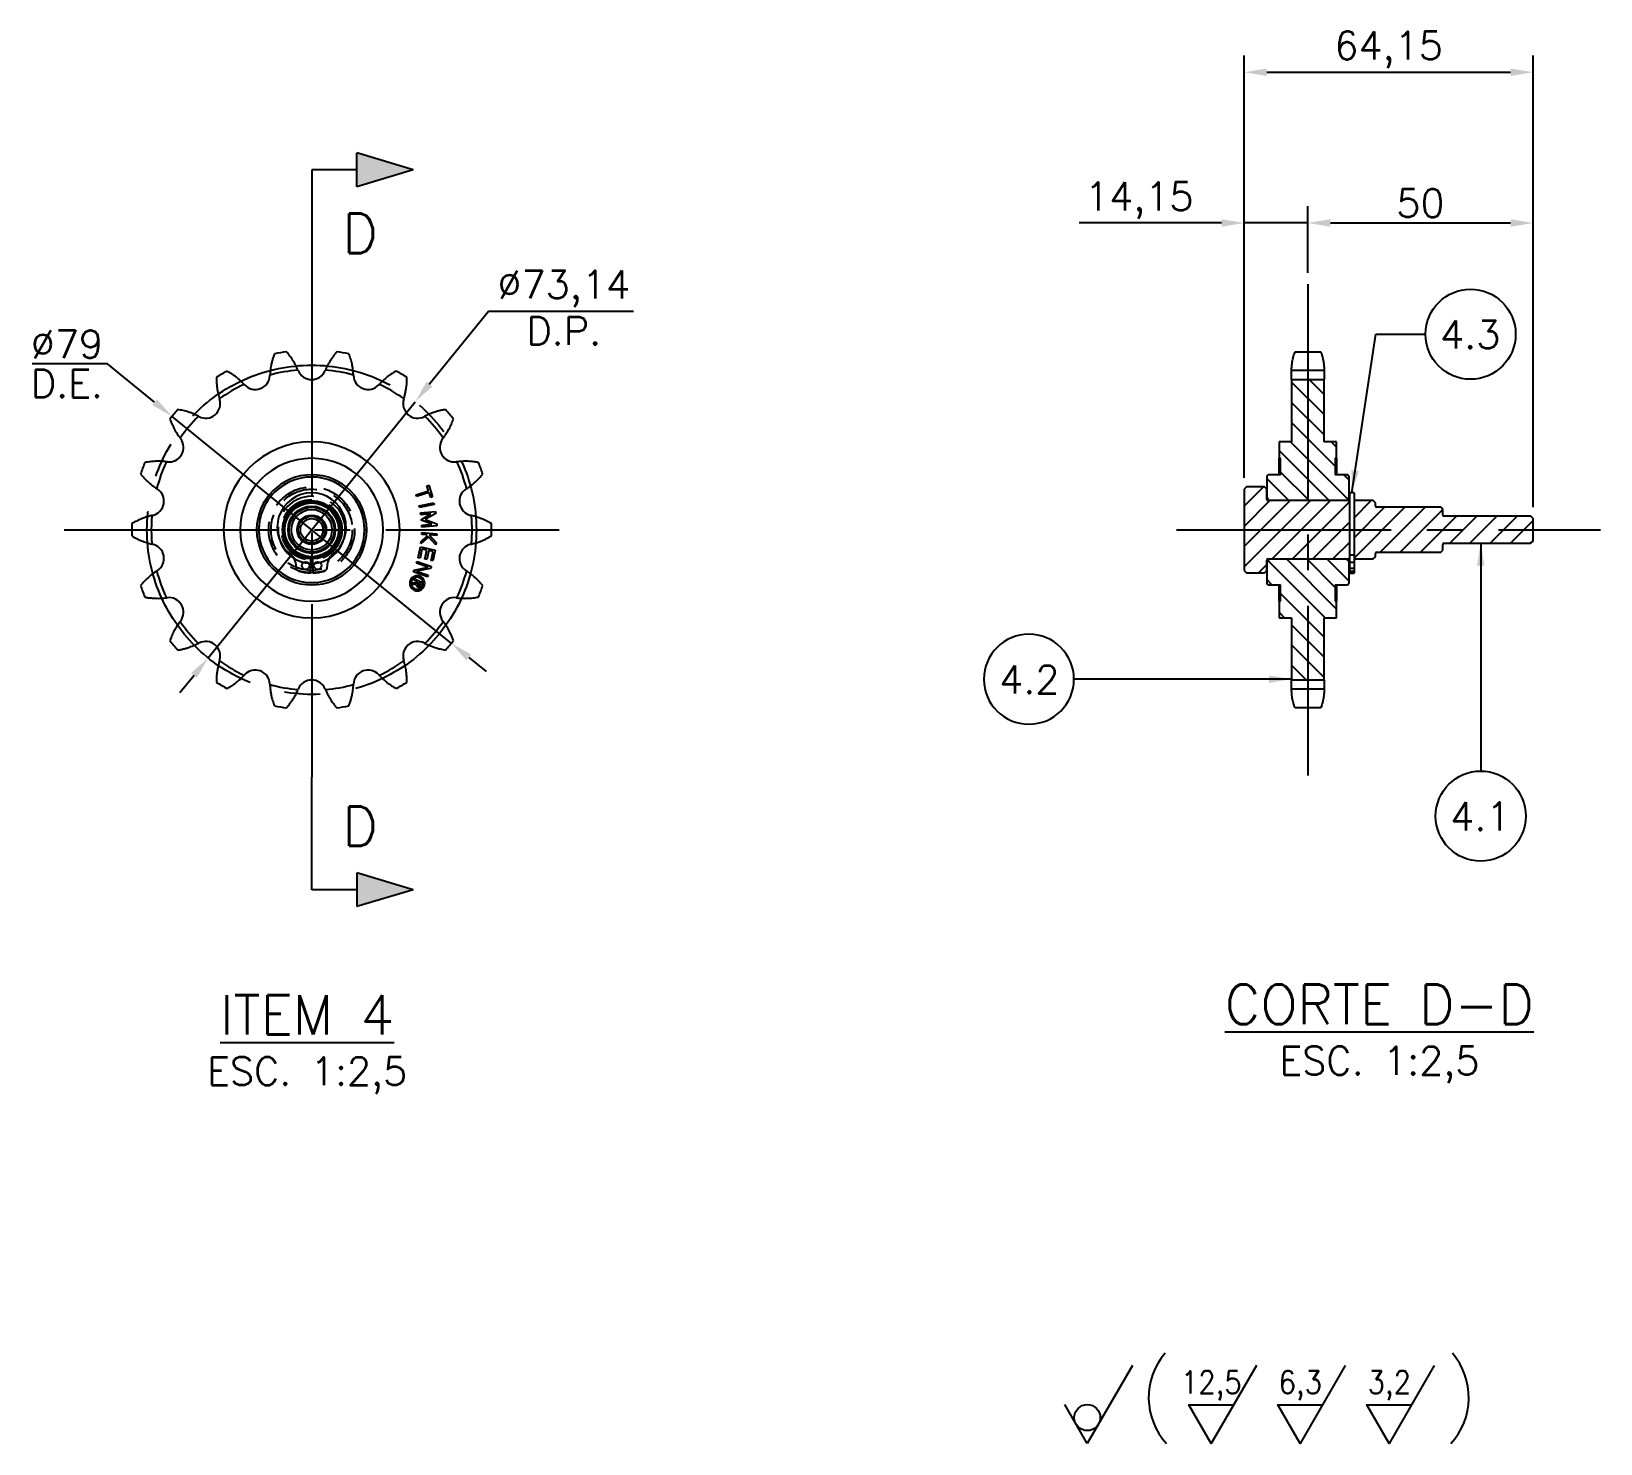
# Model space of a CAD drawing. Header units: metres. Extents: x 0 to 2102, y 0 to 1485.
# Drawn here: x 993.3 to 1341.7, y 503.3 to 817 of the extents above; entities that cross this region are included whole.
import ezdxf
from ezdxf.enums import TextEntityAlignment as Align

# ---------------------------------------------------------------- set-up
doc = ezdxf.new("R2010")
doc.units = ezdxf.units.M
doc.header["$LTSCALE"] = 2.5
doc.linetypes.add('CENTER2', pattern=[28.575, 19.05, -3.175, 3.175, -3.175])
doc.linetypes.add('HIDDEN2', pattern=[4.7625, 3.175, -1.5875])
for name, color, linetype in [('GSB', 7, 'Continuous'), ('MR80', 3, 'Continuous'), ('SC1', 7, 'CENTER2'), ('SDM', 7, 'Continuous'), ('SHA', 7, 'Continuous'), ('SL4', 4, 'Continuous'), ('ST1', 7, 'HIDDEN2')]:
    doc.layers.add(name, color=color, linetype=linetype)
doc.styles.add('R100', font='simplex.shx', dxfattribs={"height": 2.5})
doc.styles.add('R140', font='simplex.shx', dxfattribs={"height": 3.5})
doc.styles.add('R80', font='simplex.shx', dxfattribs={"height": 2})
doc.styles.add('ROMANS', font='ROMANS.SHX')
doc.dimstyles.new('2.5___1-2.5', dxfattribs={"dimscale": 2.5, "dimtxt": 2.5, "dimasz": 2, "dimexe": 1.5, "dimexo": 1, "dimgap": 0.5, "dimtad": 1, "dimzin": 12, "dimtxsty": 'ROMANS', "dimcen": 0, "dimclrd": 256, "dimclre": 256, "dimclrt": 3, "dimazin": 3, "dimtfac": 1, "dimtmove": 0, "dimatfit": 0, "dimfxl": 1, "dimlwd": -1, "dimlwe": -1, "dimarcsym": 0})
doc.dimstyles.new('2.5___1-2.5$3', dxfattribs={"dimscale": 2.5, "dimtxt": 2.5, "dimasz": 2, "dimexe": 1.5, "dimexo": 1, "dimgap": 0.5, "dimtad": 1, "dimtoh": 1, "dimzin": 12, "dimtxsty": 'ROMANS', "dimcen": 0, "dimclrd": 256, "dimclre": 256, "dimclrt": 3, "dimazin": 3, "dimtfac": 1, "dimtmove": 0, "dimatfit": 0, "dimfxl": 1, "dimlwd": -1, "dimlwe": -1, "dimarcsym": 0})
pattern_1 = [(135, (5598.879, -192.1634), (-2.245064, -2.245064), [])]

# ---------------------------------------------------------------- blocks, each defined once
blk = doc.blocks.new('SIMB_CORTE_2')
at = {"layer": 'GSB'}
blk.add_hatch(color=2, dxfattribs=at).paths.add_polyline_path([(1.5, -4), (-1.5, -4), (0, -9)])
at = {"layer": 'GSB', "color": 1}
for p, q in [((0, -4), (0, 0)), ((0, 0), (10, 0)), ((0, -9), (-1.5, -4)), ((1.5, -4), (-1.5, -4)), ((0, -9), (1.5, -4))]:
    blk.add_line(p, q, dxfattribs=at)
at = {"layer": 'GSB', "color": 3, "style": 'R100'}
blk.add_attdef('XXXX', (-0.6, 1.57), '', height=2.5, dxfattribs=at)
at = {"layer": 'GSB', "color": 4, "style": 'R140'}
blk.add_attdef('A', text='', height=3.5, dxfattribs=at).set_placement((5.64, -4.29), align=Align.MIDDLE)
blk = doc.blocks.new('CORTE')
at = {"layer": 'GSB', "color": 4, "style": 'R140'}
blk.add_attdef('%%UCORTE', text='', height=3.5, dxfattribs=at).set_placement((-0.25, 2.38), align=Align.MIDDLE_CENTER)
at = {"layer": 'GSB', "color": 3, "style": 'R100'}
blk.add_attdef('ESC.', text='', height=2.5, dxfattribs=at).set_placement((-0.25, -2.62), align=Align.MIDDLE_CENTER)
blk = doc.blocks.new('*D105')
at = {"layer": 'Defpoints', "color": 0, "transparency": 16777216}
for p in [(1078.52, 734.72), (1032.55, 677.83)]:
    blk.add_point(p, dxfattribs=at)
at = {"layer": 'SDM', "transparency": 16777216}
for p, q in [((1081.66, 738.61), (1094.79, 754.84)), ((1094.79, 754.84), (1126.99, 754.84)), ((1032.55, 677.83), (1078.52, 734.72)), ((1029.41, 673.94), (1026.27, 670.05))]:
    blk.add_line(p, q, dxfattribs=at)
for points in [[(1081.02, 739.13), (1082.31, 738.08), (1078.52, 734.72)], [(1028.76, 674.46), (1030.06, 673.42), (1032.55, 677.83)]]:
    blk.add_solid(points, dxfattribs=at)
at = {"layer": 'SDM', "color": 3, "transparency": 16777216, "char_height": 6.25, "attachment_point": 5, "style": 'ROMANS'}
for s, insert in [('∅73,14', (1111.51, 759.81)), ('D.P.', (1111.51, 750.47))]:
    blk.add_mtext(s, dxfattribs=dict(at, insert=insert))
blk = doc.blocks.new('*D104')
at = {"layer": 'Defpoints', "color": 0, "transparency": 16777216}
for p in [(1024.54, 731.46), (1086.53, 681.08)]:
    blk.add_point(p, dxfattribs=at)
at = {"layer": 'SDM', "transparency": 16777216}
for p, q in [((1010.19, 743.13), (993.46, 743.13)), ((1020.66, 734.62), (1010.19, 743.13)), ((1086.53, 681.08), (1024.54, 731.46)), ((1090.41, 677.93), (1094.29, 674.78))]:
    blk.add_line(p, q, dxfattribs=at)
for points in [[(1021.19, 735.26), (1020.14, 733.97), (1024.54, 731.46)], [(1090.94, 678.58), (1089.89, 677.28), (1086.53, 681.08)]]:
    blk.add_solid(points, dxfattribs=at)
at = {"layer": 'SDM', "color": 3, "transparency": 16777216, "char_height": 6.25, "attachment_point": 5, "style": 'ROMANS'}
for s, insert in [('%%C79', (1001.2, 747.51)), ('D.E.', (1001.2, 738.76))]:
    blk.add_mtext(s, dxfattribs=dict(at, insert=insert))
blk = doc.blocks.new('*D106')
at = {"layer": 'Defpoints', "color": 0, "transparency": 16777216}
for p in [(1326.73, 807.9), (1262.58, 715.3), (1326.73, 708.77)]:
    blk.add_point(p, dxfattribs=at)
at = {"layer": 'SDM', "transparency": 16777216}
for p, q in [((1262.58, 717.8), (1262.58, 811.65)), ((1326.73, 711.27), (1326.73, 811.65)), ((1267.58, 807.9), (1321.73, 807.9))]:
    blk.add_line(p, q, dxfattribs=at)
for points in [[(1267.58, 808.73), (1267.58, 807.07), (1262.58, 807.9)], [(1321.73, 808.73), (1321.73, 807.07), (1326.73, 807.9)]]:
    blk.add_solid(points, dxfattribs=at)
at = {"layer": 'SDM', "color": 3, "transparency": 16777216, "insert": (1294.65, 812.87), "char_height": 6.25, "attachment_point": 5, "style": 'ROMANS'}
blk.add_mtext('64,15', dxfattribs=at)
blk = doc.blocks.new('*D107')
at = {"layer": 'Defpoints', "color": 0, "transparency": 16777216}
for p in [(1276.73, 774.42), (1276.73, 760.82), (1262.58, 715.3)]:
    blk.add_point(p, dxfattribs=at)
at = {"layer": 'SDM', "transparency": 16777216}
for p, q in [((1262.58, 717.8), (1262.58, 778.17)), ((1276.73, 763.32), (1276.73, 778.17)), ((1257.58, 774.42), (1225.97, 774.42)), ((1276.73, 774.42), (1262.58, 774.42)), ((1281.73, 774.42), (1286.73, 774.42))]:
    blk.add_line(p, q, dxfattribs=at)
for points in [[(1257.58, 775.26), (1257.58, 773.59), (1262.58, 774.42)], [(1281.73, 775.26), (1281.73, 773.59), (1276.73, 774.42)]]:
    blk.add_solid(points, dxfattribs=at)
at = {"layer": 'SDM', "color": 3, "transparency": 16777216, "insert": (1239.28, 779.39), "char_height": 6.25, "attachment_point": 5, "style": 'ROMANS'}
blk.add_mtext('14,15', dxfattribs=at)
blk = doc.blocks.new('*D108')
at = {"layer": 'Defpoints', "color": 0, "transparency": 16777216}
for p in [(1326.73, 774.42), (1276.73, 760.82), (1326.73, 708.77)]:
    blk.add_point(p, dxfattribs=at)
at = {"layer": 'SDM', "transparency": 16777216}
for p, q in [((1276.73, 763.32), (1276.73, 778.17)), ((1326.73, 711.27), (1326.73, 778.17)), ((1281.73, 774.42), (1321.73, 774.42))]:
    blk.add_line(p, q, dxfattribs=at)
for points in [[(1281.73, 775.26), (1281.73, 773.59), (1276.73, 774.42)], [(1321.73, 775.26), (1321.73, 773.59), (1326.73, 774.42)]]:
    blk.add_solid(points, dxfattribs=at)
at = {"layer": 'SDM', "color": 3, "transparency": 16777216, "insert": (1301.73, 778.8), "char_height": 6.25, "attachment_point": 5, "style": 'ROMANS'}
blk.add_mtext('50', dxfattribs=at)
blk = doc.blocks.new('ITEM')
at = {"layer": 'GSB'}
blk.add_circle((0, 0), 4, dxfattribs=at)
blk = doc.blocks.new('ROUGHNESS (INDICATION)')
blk.add_lwpolyline([(4, 6.93), (0, 0), (-2, 3.46), (2, 3.46)])
at = {"layer": 'MR80', "style": 'R80', "width": 0.9}
blk.add_attdef('ROUGHNESS', text='', height=2, dxfattribs=at).set_placement((0, 5.46), align=Align.MIDDLE_CENTER)
blk = doc.blocks.new('A$Cb5e2482d')
for p, q in [((15, 17.32), (5, 0)), ((5, 0), (0, 8.66))]:
    blk.add_line(p, q)
at = {"layer": 'SDM'}
blk.add_circle((5, 5.77), 2.89, dxfattribs=at)

msp = doc.modelspace()

# ---------------------------------------------------------------- hatches: boundary and pattern name
at = {"layer": 'SHA'}
h = msp.add_hatch(dxfattribs=at)
h.set_pattern_fill('ANSI31', color=256, angle=90, style=0)
h.set_pattern_definition(pattern_1)
edge = h.paths.add_edge_path(flags=0)
edge.add_line((1282.783, 722.153), (1283.101, 722.153))
edge.add_line((1283.101, 722.153), (1283.101, 725.817))
edge.add_line((1283.101, 725.817), (1280.331, 725.817))
edge.add_line((1280.331, 725.817), (1280.331, 739.632))
edge.add_line((1280.331, 739.632), (1273.121, 739.632))
edge.add_line((1273.121, 739.632), (1273.121, 725.817))
edge.add_line((1273.121, 725.817), (1270.351, 725.817))
edge.add_line((1270.351, 725.817), (1270.351, 722.153))
edge.add_line((1270.351, 722.153), (1270.67, 722.153))
edge.add_line((1270.67, 722.153), (1270.67, 718.488))
edge.add_line((1270.67, 718.488), (1268.07, 718.488))
edge.add_arc((1268.07, 718), 0.489, 90, 180)
edge.add_line((1267.581, 718), (1267.581, 713.725))
edge.add_arc((1268.559, 713.725), 0.977, 180, 270)
edge.add_line((1268.559, 712.748), (1284.894, 712.748))
edge.add_arc((1284.894, 713.725), 0.977, 270, 360)
edge.add_line((1285.871, 713.725), (1285.871, 718))
edge.add_arc((1285.383, 718), 0.489, 0, 90)
edge.add_line((1285.383, 718.488), (1282.783, 718.488))
edge.add_line((1282.783, 718.488), (1282.783, 722.153))
h = msp.add_hatch(dxfattribs=at)
h.set_pattern_fill('ANSI31', color=256, style=0)
h.set_pattern_definition([(45, (5598.879, -192.1634), (-2.245064, 2.245064), [])])
edge = h.paths.add_edge_path()
edge.add_line((1286.971, 712.748), (1286.971, 700.686))
edge.add_line((1286.971, 700.686), (1285.971, 700.686))
edge.add_line((1285.971, 700.686), (1285.971, 712.473))
edge.add_line((1285.971, 712.473), (1285.871, 712.473))
edge.add_line((1285.871, 712.473), (1285.871, 712.748))
edge.add_line((1285.871, 712.748), (1267.831, 712.748))
edge.add_arc((1267.831, 712.998), 0.25, 180, 270, ccw=False)
edge.add_line((1267.581, 712.998), (1267.581, 715.298))
edge.add_line((1267.581, 715.298), (1267.081, 715.798))
edge.add_line((1267.081, 715.798), (1263.081, 715.798))
edge.add_line((1263.081, 715.798), (1262.581, 715.298))
edge.add_line((1262.581, 715.298), (1262.581, 697.248))
edge.add_line((1262.581, 697.248), (1263.081, 696.748))
edge.add_line((1263.081, 696.748), (1267.081, 696.748))
edge.add_line((1267.081, 696.748), (1267.581, 697.248))
edge.add_line((1267.581, 697.248), (1267.581, 699.548))
edge.add_arc((1267.831, 699.548), 0.25, 90, 180, ccw=False)
edge.add_line((1267.831, 699.798), (1285.871, 699.798))
edge.add_line((1285.871, 699.798), (1285.871, 700.073))
edge.add_line((1285.871, 700.073), (1286.971, 700.073))
edge.add_line((1286.971, 700.073), (1286.971, 699.798))
edge.add_line((1286.971, 699.798), (1291.226, 699.798))
edge.add_line((1291.226, 699.798), (1291.726, 700.298))
edge.add_line((1291.726, 700.298), (1291.726, 701.023))
edge.add_arc((1291.976, 701.023), 0.25, 90, 180, ccw=False)
edge.add_line((1291.976, 701.273), (1306.226, 701.273))
edge.add_line((1306.226, 701.273), (1306.726, 701.773))
edge.add_line((1306.726, 701.773), (1306.726, 703.023))
edge.add_arc((1306.976, 703.023), 0.25, 90, 180, ccw=False)
edge.add_line((1306.976, 703.273), (1326.226, 703.273))
edge.add_line((1326.226, 703.273), (1326.726, 703.773))
edge.add_line((1326.726, 703.773), (1326.726, 708.773))
edge.add_line((1326.726, 708.773), (1326.226, 709.273))
edge.add_line((1326.226, 709.273), (1306.976, 709.273))
edge.add_arc((1306.976, 709.523), 0.25, 180, 270, ccw=False)
edge.add_line((1306.726, 709.523), (1306.726, 710.773))
edge.add_line((1306.726, 710.773), (1306.226, 711.273))
edge.add_line((1306.226, 711.273), (1291.976, 711.273))
edge.add_arc((1291.976, 711.523), 0.25, 180, 270, ccw=False)
edge.add_line((1291.726, 711.523), (1291.726, 712.248))
edge.add_line((1291.726, 712.248), (1291.226, 712.748))
edge.add_line((1291.226, 712.748), (1286.971, 712.748))
h = msp.add_hatch(dxfattribs=at)
h.set_pattern_fill('ANSI31', color=256, angle=90, style=0)
h.set_pattern_definition(pattern_1)
edge = h.paths.add_edge_path(flags=0)
edge.add_arc((1268.07, 694.547), 0.489, 180, 270)
edge.add_line((1268.07, 694.058), (1270.67, 694.058))
edge.add_line((1270.67, 694.058), (1270.67, 690.394))
edge.add_line((1270.67, 690.394), (1270.351, 690.394))
edge.add_line((1270.351, 690.394), (1270.351, 686.729))
edge.add_line((1270.351, 686.729), (1273.121, 686.729))
edge.add_line((1273.121, 686.729), (1273.121, 672.915))
edge.add_line((1273.121, 672.915), (1280.331, 672.915))
edge.add_line((1280.331, 672.915), (1280.331, 686.729))
edge.add_line((1280.331, 686.729), (1283.101, 686.729))
edge.add_line((1283.101, 686.729), (1283.101, 690.394))
edge.add_line((1283.101, 690.394), (1282.783, 690.394))
edge.add_line((1282.783, 690.394), (1282.783, 694.058))
edge.add_line((1282.783, 694.058), (1285.383, 694.058))
edge.add_arc((1285.383, 694.547), 0.489, 270, 360)
edge.add_line((1285.871, 694.547), (1285.871, 698.821))
edge.add_arc((1284.894, 698.821), 0.977, 0, 90)
edge.add_line((1284.894, 699.798), (1268.559, 699.798))
edge.add_arc((1268.559, 698.821), 0.977, 90, 180)
edge.add_line((1267.581, 698.821), (1267.581, 694.547))

# ---------------------------------------------------------------- linework, layer by layer
at = {"layer": 'GSB', "color": 7, "ltscale": 0.02}
for centre, start, end in [((1256.495, 513.559), 139.37292, 222.62574), ((1297.329, 513.559), 317.37426, 40.62708)]:
    msp.add_arc(centre, 15.121, start, end, dxfattribs=at)
at = {"layer": 'SC1'}
for p, q in [((1055.537, 761.213), (1055.537, 651.333)), ((1276.726, 760.821), (1276.726, 651.725)), ((1000.597, 706.273), (1110.477, 706.273)), ((1247.581, 706.273), (1341.726, 706.273))]:
    msp.add_line(p, q, dxfattribs=at)
msp.add_circle((1055.537, 706.273), 36.57, dxfattribs=at)
at = {"layer": 'SL4'}
for p, q in [((1273.883, 745.821), (1279.57, 745.821)), ((1273.121, 741.631), (1273.121, 741.751)), ((1280.331, 741.631), (1273.121, 741.631)), ((1273.121, 739.632), (1273.121, 741.631)), ((1273.121, 739.632), (1273.121, 725.817)), ((1273.121, 739.632), (1280.331, 739.632)), ((1280.331, 741.751), (1280.331, 741.631)), ((1280.331, 741.631), (1280.331, 739.632)), ((1280.331, 725.817), (1280.331, 739.632)), ((1270.351, 725.817), (1270.351, 722.153)), ((1273.121, 725.817), (1270.351, 725.817)), ((1283.101, 725.817), (1280.331, 725.817)), ((1283.101, 722.153), (1283.101, 725.817)), ((1270.67, 722.153), (1270.351, 722.153)), ((1270.351, 718.488), (1270.351, 722.153)), ((1270.67, 718.488), (1270.67, 722.153)), ((1282.783, 722.153), (1282.783, 718.488)), ((1283.101, 722.153), (1282.783, 722.153)), ((1283.101, 722.153), (1283.101, 718.488)), ((1267.581, 718), (1267.581, 713.725)), ((1270.67, 718.488), (1268.07, 718.488)), ((1285.383, 718.488), (1282.783, 718.488)), ((1285.871, 713.725), (1285.871, 718)), ((1078.705, 714.027), (1081.496, 714.935)), ((1081.62, 714.553), (1078.829, 713.646)), ((1081.134, 716.046), (1081.524, 716.173)), ((1081.496, 714.935), (1081.134, 716.046)), ((1081.524, 716.173), (1082.372, 713.571)), ((1081.981, 713.444), (1081.62, 714.553)), ((1263.081, 715.798), (1262.581, 715.298)), ((1262.581, 715.298), (1262.581, 697.248)), ((1267.081, 715.798), (1263.081, 715.798)), ((1267.581, 715.298), (1267.081, 715.798)), ((1267.581, 712.998), (1267.581, 715.298)), ((1286.971, 714.473), (1285.971, 714.473)), ((1285.971, 714.473), (1285.971, 700.686)), ((1286.971, 714.473), (1286.971, 700.686)), ((1078.829, 713.646), (1078.705, 714.027)), ((1079.382, 711.59), (1082.654, 712.29)), ((1079.466, 711.197), (1079.382, 711.59)), ((1082.738, 711.897), (1079.466, 711.197)), ((1082.372, 713.571), (1081.981, 713.444)), ((1082.654, 712.29), (1082.738, 711.897)), ((1285.871, 712.748), (1267.831, 712.748)), ((1284.894, 712.748), (1268.559, 712.748)), ((1285.871, 712.748), (1285.871, 713.725)), ((1285.871, 712.473), (1285.871, 712.748)), ((1285.971, 712.473), (1285.871, 712.473)), ((1291.226, 712.748), (1286.971, 712.748)), ((1291.726, 712.248), (1291.226, 712.748)), ((1291.726, 711.523), (1291.726, 712.248)), ((1306.226, 711.273), (1291.976, 711.273)), ((1306.726, 710.773), (1306.226, 711.273)), ((1079.73, 710.008), (1083.063, 710.307)), ((1079.766, 709.609), (1079.73, 710.008)), ((1082.028, 709.81), (1079.766, 709.609)), ((1079.868, 708.47), (1082.028, 709.81)), ((1079.872, 708.427), (1079.868, 708.47)), ((1082.235, 707.492), (1079.872, 708.427)), ((1079.974, 707.288), (1082.235, 707.492)), ((1083.099, 709.905), (1080.754, 708.528)), ((1080.754, 708.528), (1083.306, 707.587)), ((1083.063, 710.307), (1083.099, 709.905)), ((1083.306, 707.587), (1083.341, 707.193)), ((1306.726, 709.523), (1306.726, 710.773)), ((1326.226, 709.273), (1306.976, 709.273)), ((1326.726, 708.773), (1326.226, 709.273)), ((1326.726, 703.773), (1326.726, 708.773)), ((1043.81, 706.273), (1043.322, 706.273)), ((1067.752, 706.273), (1067.263, 706.273)), ((1081.479, 704.724), (1079.805, 703.207)), ((1079.842, 703.704), (1081.244, 704.974)), ((1079.96, 705.258), (1079.99, 705.658)), ((1081.053, 705.176), (1079.96, 705.258)), ((1080.009, 706.893), (1079.974, 707.288)), ((1079.99, 705.658), (1083.326, 705.407)), ((1083.341, 707.193), (1080.009, 706.893)), ((1081.244, 704.974), (1081.053, 705.176)), ((1083.141, 702.956), (1081.479, 704.724)), ((1081.597, 705.135), (1083.179, 703.453)), ((1083.296, 705.007), (1081.597, 705.135)), ((1083.326, 705.407), (1083.296, 705.007)), ((1079.193, 700.051), (1079.698, 702.456)), ((1080.017, 701.978), (1079.595, 699.967)), ((1079.698, 702.456), (1082.972, 701.769)), ((1079.805, 703.207), (1079.842, 703.704)), ((1081.115, 701.748), (1080.017, 701.978)), ((1080.693, 699.736), (1081.115, 701.748)), ((1081.517, 701.664), (1081.095, 699.652)), ((1082.488, 701.46), (1081.517, 701.664)), ((1082.066, 699.448), (1082.488, 701.46)), ((1082.972, 701.769), (1082.467, 699.363)), ((1083.179, 703.453), (1083.141, 702.956)), ((1285.971, 700.686), (1286.971, 700.686)), ((1285.971, 700.686), (1285.971, 699.071)), ((1286.971, 700.686), (1286.971, 699.071)), ((1291.726, 700.298), (1291.726, 701.023)), ((1291.976, 701.273), (1306.226, 701.273)), ((1306.226, 701.273), (1306.726, 701.773)), ((1306.726, 701.773), (1306.726, 703.023)), ((1306.976, 703.273), (1326.226, 703.273)), ((1326.226, 703.273), (1326.726, 703.773)), ((1051.941, 699.071), (1052.116, 697.74)), ((1055.287, 696.677), (1055.368, 699.8)), ((1055.705, 699.8), (1055.787, 696.677)), ((1058.958, 697.74), (1059.133, 699.071)), ((1078.138, 696.917), (1078.29, 697.345)), ((1081.29, 695.795), (1078.138, 696.917)), ((1078.29, 697.345), (1081.37, 697.947)), ((1081.955, 697.663), (1078.815, 697.101)), ((1078.815, 697.101), (1081.424, 696.173)), ((1078.828, 698.854), (1078.962, 699.232)), ((1081.37, 697.947), (1078.828, 698.854)), ((1078.962, 699.232), (1082.114, 698.108)), ((1079.595, 699.967), (1079.193, 700.051)), ((1081.095, 699.652), (1080.693, 699.736)), ((1082.114, 698.108), (1081.955, 697.663)), ((1082.467, 699.363), (1082.066, 699.448)), ((1262.581, 697.248), (1263.081, 696.748)), ((1267.081, 696.748), (1267.581, 697.248)), ((1267.581, 697.248), (1267.581, 699.548)), ((1267.581, 698.821), (1267.581, 694.547)), ((1267.831, 699.798), (1285.871, 699.798)), ((1268.559, 699.798), (1284.894, 699.798)), ((1285.871, 700.073), (1285.971, 700.073)), ((1285.871, 699.798), (1285.871, 700.073)), ((1285.871, 698.821), (1285.871, 699.798)), ((1285.871, 694.547), (1285.871, 698.821)), ((1285.971, 699.071), (1286.971, 699.071)), ((1285.971, 699.071), (1285.971, 697.74)), ((1285.971, 697.74), (1286.971, 697.74)), ((1285.971, 697.74), (1285.971, 697.123)), ((1285.971, 697.123), (1286.971, 697.123)), ((1285.971, 697.123), (1285.971, 696.677)), ((1286.971, 699.798), (1291.226, 699.798)), ((1286.971, 699.071), (1286.971, 697.74)), ((1286.971, 697.74), (1286.971, 697.123)), ((1286.971, 697.123), (1286.971, 696.677)), ((1291.226, 699.798), (1291.726, 700.298)), ((1077.736, 694.1), (1077.906, 694.46)), ((1078.764, 694.124), (1077.736, 694.1)), ((1077.906, 694.46), (1078.886, 694.483)), ((1078.241, 695.087), (1078.382, 695.384)), ((1079.002, 694.727), (1078.241, 695.087)), ((1078.382, 695.384), (1080.15, 694.548)), ((1078.886, 694.483), (1079.002, 694.727)), ((1079.213, 693.878), (1079.079, 693.596)), ((1079.087, 693.592), (1079.221, 693.875)), ((1079.289, 694.604), (1079.1, 694.203)), ((1079.733, 694.394), (1079.289, 694.604)), ((1079.546, 693.999), (1079.733, 694.394)), ((1080.15, 694.548), (1079.839, 693.89)), ((1081.424, 696.173), (1081.29, 695.795)), ((1263.081, 696.748), (1267.081, 696.748)), ((1268.07, 694.058), (1270.67, 694.058)), ((1270.351, 690.394), (1270.351, 694.058)), ((1270.67, 690.394), (1270.67, 694.058)), ((1282.783, 694.058), (1285.383, 694.058)), ((1282.783, 694.058), (1282.783, 690.394)), ((1283.101, 694.058), (1283.101, 690.394)), ((1285.971, 696.677), (1286.971, 696.677)), ((1270.351, 690.394), (1270.351, 686.729)), ((1270.351, 690.394), (1270.67, 690.394)), ((1282.783, 690.394), (1283.101, 690.394)), ((1283.101, 686.729), (1283.101, 690.394)), ((1270.351, 686.729), (1273.121, 686.729)), ((1273.121, 686.729), (1273.121, 672.915)), ((1280.331, 686.729), (1283.101, 686.729)), ((1280.331, 672.915), (1280.331, 686.729)), ((1280.331, 672.915), (1273.121, 672.915)), ((1273.121, 670.915), (1273.121, 672.915)), ((1280.331, 672.915), (1280.331, 670.915)), ((1280.331, 670.915), (1273.121, 670.915)), ((1273.121, 670.796), (1273.121, 670.915)), ((1280.331, 670.915), (1280.331, 670.796)), ((1279.57, 666.725), (1273.883, 666.725))]:
    msp.add_line(p, q, dxfattribs=at)
at = {"layer": 'SL4', "flags": 128}
for points in [[(1053.718, 699.046), (1054.06, 698.969), (1054.864, 698.852)], [(1055.343, 698.824), (1055.723, 698.823), (1055.731, 698.824)], [(1056.21, 698.852), (1056.556, 698.891), (1057.356, 699.046)]]:
    msp.add_lwpolyline(points, dxfattribs=at)
at = {"layer": 'SL4'}
for centre, radius in [((1055.537, 706.273), 6.475), ((1055.537, 706.273), 5.975), ((1055.537, 706.273), 5.25), ((1055.537, 706.273), 5), ((1055.537, 706.273), 4.5), ((1055.537, 706.273), 3.25), ((1055.537, 706.273), 3), ((1055.537, 706.273), 2.5), ((1054.187, 698.337), 0.85), ((1056.887, 698.337), 0.85)]:
    msp.add_circle(centre, radius, dxfattribs=at)
for centre, radius, start, end in [((1055.537, 706.273), 39.94, 98.03204, 101.96796), ((1055.537, 706.273), 39.94, 78.03204, 81.96796), ((1055.537, 706.273), 39.94, 118.03204, 121.96796), ((1043.02, 740.663), 3.238, 222.5, 357.5), ((1061.631, 739.851), 15.39, 177.01769, 177.5), ((1055.537, 706.273), 35.607, 94.90066, 105.09934), ((1038.327, 735.742), 15.39, 22.5, 22.98231), ((1055.537, 742.87), 3.238, 202.5, 337.5), ((1072.747, 735.742), 15.39, 157.01769, 157.5), ((1055.537, 706.273), 35.607, 74.90066, 85.09934), ((1049.443, 739.851), 15.39, 2.5, 2.98231), ((1068.054, 740.663), 3.238, 182.5, 317.5), ((1055.537, 706.273), 39.94, 58.03204, 61.96796), ((1032.013, 734.308), 3.238, 242.5, 17.5), ((1055.537, 706.273), 35.607, 114.90066, 125.09934), ((1049.779, 739.91), 15.39, 197.01769, 197.5), ((1029.286, 728.078), 15.39, 42.5, 42.98231), ((1081.788, 728.078), 15.39, 137.01769, 137.5), ((1055.537, 706.273), 35.607, 54.90066, 65.09934), ((1079.061, 734.308), 3.238, 162.5, 297.5), ((1061.295, 739.91), 15.39, 342.5, 342.98231), ((1055.537, 706.273), 39.94, 138.03204, 141.96796), ((1055.537, 706.273), 39.94, 38.03204, 41.96796), ((1055.537, 706.273), 35.607, 134.90066, 145.09934), ((1023.411, 717.785), 15.39, 62.5, 62.98231), ((1087.663, 717.785), 15.39, 117.01769, 117.5), ((1055.537, 706.273), 35.607, 34.90066, 45.09934), ((1023.843, 724.572), 3.238, 262.5, 37.5), ((1038.622, 735.912), 15.39, 217.01769, 217.5), ((1055.537, 706.273), 19.544, 0, 180), ((1087.231, 724.572), 3.238, 142.5, 277.5), ((1072.452, 735.912), 15.39, 322.5, 322.98231), ((1055.537, 706.273), 35.607, 154.90066, 165.09934), ((1021.411, 706.103), 15.39, 82.5, 82.98231), ((1055.537, 706.273), 15.88, 0, 180), ((1089.662, 706.103), 15.39, 97.01769, 97.5), ((1055.537, 706.273), 35.607, 14.90066, 25.09934), ((1055.537, 706.273), 39.94, 158.03204, 161.96796), ((1055.537, 706.273), 12.215, 0, 180), ((1055.537, 706.273), 11.726, 0, 180), ((1055.537, 706.273), 39.94, 18.03204, 21.96796), ((1268.07, 718), 0.489, 90, 180), ((1285.383, 718), 0.489, 0, 90), ((1019.496, 712.628), 3.238, 282.5, 57.5), ((1029.505, 728.339), 15.39, 237.01769, 237.5), ((1055.537, 706.83), 7.643, 306.50645, 233.49355), ((1091.578, 712.628), 3.238, 122.5, 257.5), ((1081.569, 728.339), 15.39, 302.5, 302.98231), ((1268.559, 713.725), 0.977, 180, 270), ((1267.831, 712.998), 0.25, 180, 270), ((1284.894, 713.725), 0.977, 270, 0), ((1291.976, 711.523), 0.25, 180, 270), ((1055.537, 706.273), 39.94, 178.03204, 180), ((1055.537, 706.273), 35.607, 174.90066, 180), ((1023.528, 694.442), 15.39, 102.5, 102.98231), ((1087.546, 694.442), 15.39, 77.01769, 77.5), ((1055.537, 706.273), 35.607, 0, 5.09934), ((1055.537, 706.273), 39.94, 0, 1.96796), ((1306.976, 709.523), 0.25, 180, 270), ((1055.537, 706.273), 39.94, 180, 181.96796), ((1055.537, 706.273), 35.607, 180, 185.09934), ((1055.537, 706.273), 19.544, 180, 0), ((1055.537, 706.273), 15.88, 180, 0), ((1055.537, 706.273), 12.215, 180, 0), ((1055.537, 706.273), 11.726, 180, 0), ((1055.537, 706.273), 7.452, 198.10706, 238.74813), ((1055.537, 706.273), 7.452, 301.25187, 341.89294), ((1055.537, 706.273), 35.607, 354.90066, 0), ((1055.537, 706.273), 39.94, 358.03204, 0), ((1023.528, 718.105), 15.39, 257.01769, 257.5), ((1019.496, 699.918), 3.238, 302.5, 77.5), ((1049.563, 698.758), 2.398, 7.5, 53.49355), ((1061.511, 698.758), 2.398, 126.50645, 172.5), ((1091.578, 699.918), 3.238, 102.5, 237.5), ((1087.546, 718.105), 15.39, 282.5, 282.98231), ((1291.976, 701.023), 0.25, 90, 180), ((1306.976, 703.023), 0.25, 90, 180), ((1029.505, 684.207), 15.39, 122.5, 122.98231), ((1055.537, 706.273), 35.607, 194.90066, 205.09934), ((1052.859, 697.838), 0.75, 187.5, 252.39018), ((1055.537, 706.273), 9.6, 252.39018, 268.50775), ((1055.537, 706.273), 9.6, 271.49225, 287.60982), ((1058.214, 697.838), 0.75, 287.60982, 352.5), ((1055.537, 706.273), 35.607, 334.90066, 345.09934), ((1081.569, 684.207), 15.39, 57.01769, 57.5), ((1268.559, 698.821), 0.977, 90, 180), ((1267.831, 699.548), 0.25, 90, 180), ((1284.894, 698.821), 0.977, 0, 90), ((1055.537, 706.273), 39.94, 198.03204, 201.96796), ((1078.971, 694.393), 1.673, 90, 270), ((1078.971, 694.393), 1.339, 90, 270), ((1079.322, 694.098), 0.558, 177.38053, 244.22985), ((1078.971, 694.393), 1.673, 270, 90), ((1078.971, 694.393), 1.339, 270, 90), ((1079.322, 694.098), 0.245, 154.69547, 243.64226), ((1079.322, 694.098), 0.558, 245.12571, 338.07454), ((1079.322, 694.098), 0.245, 245.69677, 336.02659), ((1055.537, 706.273), 39.94, 338.03204, 341.96796), ((1268.07, 694.547), 0.489, 180, 270), ((1285.383, 694.547), 0.489, 270, 0), ((1021.411, 706.444), 15.39, 277.01769, 277.5), ((1023.843, 687.975), 3.238, 322.5, 97.5), ((1087.231, 687.975), 3.238, 82.5, 217.5), ((1089.662, 706.444), 15.39, 262.5, 262.98231), ((1038.622, 676.635), 15.39, 142.5, 142.98231), ((1055.537, 706.273), 35.607, 214.90066, 225.09934), ((1055.537, 706.273), 35.607, 314.90066, 325.09934), ((1072.452, 676.635), 15.39, 37.01769, 37.5), ((1055.537, 706.273), 39.94, 218.03204, 221.96796), ((1023.411, 694.762), 15.39, 297.01769, 297.5), ((1032.013, 678.238), 3.238, 342.5, 117.5), ((1079.061, 678.238), 3.238, 62.5, 197.5), ((1087.663, 694.762), 15.39, 242.5, 242.98231), ((1055.537, 706.273), 39.94, 318.03204, 321.96796), ((1049.779, 672.637), 15.39, 162.5, 162.98231), ((1055.537, 706.273), 35.607, 234.90066, 245.09934), ((1055.537, 706.273), 35.607, 294.90066, 305.09934), ((1061.295, 672.637), 15.39, 17.01769, 17.5), ((1029.286, 684.468), 15.39, 317.01769, 317.5), ((1043.02, 671.883), 3.238, 2.5, 137.5), ((1055.537, 669.676), 3.238, 22.5, 157.5), ((1068.054, 671.883), 3.238, 42.5, 177.5), ((1081.788, 684.468), 15.39, 222.5, 222.98231), ((1055.537, 706.273), 39.94, 238.03204, 241.96796), ((1061.631, 672.696), 15.39, 182.5, 182.98231), ((1055.537, 706.273), 35.607, 254.90066, 265.09934), ((1038.327, 676.805), 15.39, 337.01769, 337.5), ((1072.747, 676.805), 15.39, 202.5, 202.98231), ((1055.537, 706.273), 35.607, 274.90066, 285.09934), ((1049.443, 672.696), 15.39, 357.01769, 357.5), ((1055.537, 706.273), 39.94, 298.03204, 301.96796), ((1055.537, 706.273), 39.94, 258.03204, 261.96796), ((1055.537, 706.273), 39.94, 278.03204, 281.96796)]:
    msp.add_arc(centre, radius, start, end, dxfattribs=at)
for points, knots in [([(1052.495, 741.751), (1052.389, 741.991), (1052.173, 742.48), (1051.796, 743.2), (1051.319, 744.01), (1050.715, 744.905), (1050.214, 745.51), (1049.956, 745.821)], [0, 0, 0, 0, 0.1611028, 0.3274875, 0.4995704, 0.7422333, 1, 1, 1, 1]), ([(1061.118, 745.821), (1060.943, 745.613), (1060.6, 745.206), (1060.129, 744.564), (1059.614, 743.785), (1059.078, 742.857), (1058.742, 742.113), (1058.579, 741.751)], [0, 0, 0, 0, 0.1734169, 0.3400585, 0.5002403, 0.7562441, 1, 1, 1, 1]), ([(1273.121, 741.751), (1273.126, 741.991), (1273.134, 742.48), (1273.204, 743.2), (1273.332, 744.01), (1273.544, 744.905), (1273.768, 745.51), (1273.883, 745.821)], [0, 0, 0, 0, 0.1611028, 0.3274876, 0.4995704, 0.7422334, 1, 1, 1, 1]), ([(1279.57, 745.821), (1279.649, 745.613), (1279.804, 745.206), (1279.989, 744.564), (1280.163, 743.785), (1280.302, 742.857), (1280.322, 742.113), (1280.331, 741.751)], [0, 0, 0, 0, 0.1734169, 0.3400585, 0.5002403, 0.7562441, 1, 1, 1, 1]), ([(1047.255, 745.345), (1047.162, 745.09), (1046.979, 744.59), (1046.756, 743.826), (1046.538, 742.917), (1046.352, 741.862), (1046.291, 741.048), (1046.261, 740.651)], [0, 0, 0, 0, 0.1733239, 0.339923, 0.5001122, 0.7561741, 1, 1, 1, 1]), ([(1064.812, 740.651), (1064.795, 740.913), (1064.759, 741.446), (1064.652, 742.252), (1064.481, 743.175), (1064.219, 744.223), (1063.955, 744.964), (1063.819, 745.345)], [0, 0, 0, 0, 0.16091089, 0.32718838, 0.49924815, 0.74199586, 1, 1, 1, 1]), ([(1034.391, 740.156), (1034.391, 739.884), (1034.39, 739.352), (1034.442, 738.557), (1034.548, 737.629), (1034.734, 736.574), (1034.955, 735.789), (1035.063, 735.406)], [0, 0, 0, 0, 0.1734878, 0.3401662, 0.5003516, 0.7563108, 1, 1, 1, 1]), ([(1040.544, 738.571), (1040.362, 738.76), (1039.992, 739.146), (1039.392, 739.694), (1038.667, 740.292), (1037.793, 740.926), (1037.116, 741.323), (1036.766, 741.528)], [0, 0, 0, 0, 0.1611359, 0.3275408, 0.4996307, 0.7422855, 1, 1, 1, 1]), ([(1074.307, 741.528), (1074.072, 741.392), (1073.61, 741.126), (1072.948, 740.684), (1072.197, 740.127), (1071.376, 739.439), (1070.807, 738.855), (1070.529, 738.571)], [0, 0, 0, 0, 0.1735719, 0.3402976, 0.5004944, 0.7564008, 1, 1, 1, 1]), ([(1076.011, 735.406), (1076.084, 735.658), (1076.233, 736.171), (1076.408, 736.966), (1076.563, 737.892), (1076.675, 738.966), (1076.68, 739.751), (1076.683, 740.156)], [0, 0, 0, 0, 0.16110757, 0.32749519, 0.49957901, 0.74224074, 1, 1, 1, 1]), ([(1030.402, 731.495), (1030.166, 731.611), (1029.687, 731.847), (1028.935, 732.157), (1028.049, 732.47), (1027.011, 732.767), (1026.239, 732.909), (1025.841, 732.982)], [0, 0, 0, 0, 0.16112794, 0.3275279, 0.49961608, 0.74227268, 1, 1, 1, 1]), ([(1085.233, 732.982), (1084.965, 732.935), (1084.44, 732.843), (1083.667, 732.653), (1082.771, 732.388), (1081.764, 732.022), (1081.03, 731.668), (1080.671, 731.495)], [0, 0, 0, 0, 0.1735816, 0.3403123, 0.5005092, 0.7564115, 1, 1, 1, 1]), ([(1024.077, 730.88), (1024.17, 730.625), (1024.352, 730.124), (1024.673, 729.395), (1025.09, 728.559), (1025.625, 727.631), (1026.101, 726.969), (1026.334, 726.646)], [0, 0, 0, 0, 0.1735711, 0.3402963, 0.5004929, 0.7563998, 1, 1, 1, 1]), ([(1084.74, 726.646), (1084.895, 726.859), (1085.211, 727.29), (1085.647, 727.977), (1086.109, 728.794), (1086.582, 729.765), (1086.855, 730.501), (1086.996, 730.88)], [0, 0, 0, 0, 0.1611367, 0.327542, 0.4996321, 0.7422867, 1, 1, 1, 1]), ([(1023.292, 721.378), (1023.031, 721.406), (1022.5, 721.463), (1021.688, 721.497), (1020.748, 721.489), (1019.671, 721.414), (1018.896, 721.282), (1018.497, 721.214)], [0, 0, 0, 0, 0.1609371, 0.3272235, 0.4992747, 0.7420116, 1, 1, 1, 1]), ([(1092.577, 721.214), (1092.31, 721.262), (1091.785, 721.355), (1090.994, 721.441), (1090.061, 721.498), (1088.99, 721.499), (1088.178, 721.417), (1087.782, 721.378)], [0, 0, 0, 0, 0.1733348, 0.33994, 0.5001305, 0.7561806, 1, 1, 1, 1]), ([(1017.559, 718.637), (1017.733, 718.428), (1018.076, 718.02), (1018.626, 717.444), (1019.304, 716.801), (1020.125, 716.113), (1020.798, 715.653), (1021.127, 715.43)], [0, 0, 0, 0, 0.1735849, 0.3403171, 0.5005141, 0.7564151, 1, 1, 1, 1]), ([(1089.947, 715.43), (1090.165, 715.576), (1090.609, 715.874), (1091.254, 716.37), (1091.968, 716.98), (1092.744, 717.73), (1093.253, 718.328), (1093.515, 718.637)], [0, 0, 0, 0, 0.1611254, 0.3275237, 0.4996114, 0.7422685, 1, 1, 1, 1]), ([(1020.07, 709.438), (1019.815, 709.375), (1019.297, 709.248), (1018.522, 709.002), (1017.642, 708.673), (1016.656, 708.234), (1015.973, 707.845), (1015.62, 707.645)], [0, 0, 0, 0, 0.1609108, 0.3271882, 0.499248, 0.7419957, 1, 1, 1, 1]), ([(1095.453, 707.645), (1095.218, 707.781), (1094.757, 708.047), (1094.044, 708.399), (1093.187, 708.772), (1092.18, 709.139), (1091.389, 709.34), (1091.003, 709.438)], [0, 0, 0, 0, 0.1733239, 0.339923, 0.5001121, 0.7561741, 1, 1, 1, 1]), ([(1015.62, 704.902), (1015.855, 704.766), (1016.316, 704.499), (1017.03, 704.147), (1017.887, 703.775), (1018.894, 703.408), (1019.685, 703.207), (1020.07, 703.108)], [0, 0, 0, 0, 0.1733239, 0.339923, 0.5001121, 0.7561741, 1, 1, 1, 1]), ([(1091.003, 703.108), (1091.258, 703.171), (1091.777, 703.299), (1092.551, 703.544), (1093.431, 703.873), (1094.418, 704.313), (1095.101, 704.701), (1095.453, 704.902)], [0, 0, 0, 0, 0.1609109, 0.3271884, 0.4992482, 0.7419959, 1, 1, 1, 1]), ([(1021.127, 697.117), (1020.908, 696.971), (1020.465, 696.673), (1019.82, 696.177), (1019.106, 695.567), (1018.33, 694.817), (1017.821, 694.218), (1017.559, 693.91)], [0, 0, 0, 0, 0.1611254, 0.3275237, 0.4996114, 0.7422685, 1, 1, 1, 1]), ([(1093.515, 693.91), (1093.341, 694.118), (1092.998, 694.527), (1092.448, 695.102), (1091.77, 695.745), (1090.949, 696.434), (1090.276, 696.893), (1089.947, 697.117)], [0, 0, 0, 0, 0.1735847, 0.3403169, 0.5005139, 0.756415, 1, 1, 1, 1]), ([(1018.497, 691.332), (1018.764, 691.285), (1019.288, 691.192), (1020.079, 691.105), (1021.012, 691.048), (1022.084, 691.048), (1022.896, 691.129), (1023.292, 691.169)], [0, 0, 0, 0, 0.1733348, 0.33994, 0.5001305, 0.7561806, 1, 1, 1, 1]), ([(1087.782, 691.169), (1088.043, 691.141), (1088.574, 691.084), (1089.386, 691.049), (1090.325, 691.057), (1091.403, 691.133), (1092.178, 691.264), (1092.577, 691.332)], [0, 0, 0, 0, 0.1609371, 0.3272235, 0.4992747, 0.7420116, 1, 1, 1, 1]), ([(1026.334, 685.9), (1026.178, 685.688), (1025.863, 685.257), (1025.427, 684.57), (1024.965, 683.752), (1024.492, 682.782), (1024.218, 682.045), (1024.077, 681.666)], [0, 0, 0, 0, 0.1611367, 0.327542, 0.49963215, 0.7422867, 1, 1, 1, 1]), ([(1086.996, 681.666), (1086.903, 681.922), (1086.722, 682.423), (1086.401, 683.152), (1085.984, 683.988), (1085.448, 684.916), (1084.972, 685.577), (1084.74, 685.9)], [0, 0, 0, 0, 0.1735711, 0.3402963, 0.5004929, 0.7563998, 1, 1, 1, 1]), ([(1025.841, 679.565), (1026.109, 679.612), (1026.634, 679.704), (1027.407, 679.893), (1028.303, 680.159), (1029.31, 680.525), (1030.044, 680.879), (1030.402, 681.051)], [0, 0, 0, 0, 0.1735816, 0.3403123, 0.5005092, 0.7564115, 1, 1, 1, 1]), ([(1080.671, 681.051), (1080.907, 680.935), (1081.387, 680.7), (1082.139, 680.39), (1083.025, 680.076), (1084.062, 679.779), (1084.835, 679.638), (1085.233, 679.565)], [0, 0, 0, 0, 0.1611279, 0.3275279, 0.4996161, 0.7422727, 1, 1, 1, 1]), ([(1035.063, 677.141), (1034.99, 676.888), (1034.841, 676.375), (1034.666, 675.581), (1034.511, 674.654), (1034.399, 673.581), (1034.393, 672.795), (1034.391, 672.39)], [0, 0, 0, 0, 0.1611076, 0.3274952, 0.499579, 0.7422407, 1, 1, 1, 1]), ([(1076.683, 672.39), (1076.683, 672.662), (1076.684, 673.195), (1076.632, 673.989), (1076.526, 674.918), (1076.34, 675.973), (1076.119, 676.758), (1076.011, 677.141)], [0, 0, 0, 0, 0.1734878, 0.3401662, 0.5003516, 0.7563108, 1, 1, 1, 1]), ([(1036.766, 671.019), (1037.002, 671.155), (1037.464, 671.421), (1038.126, 671.863), (1038.877, 672.419), (1039.698, 673.107), (1040.267, 673.691), (1040.544, 673.976)], [0, 0, 0, 0, 0.17357189, 0.34029762, 0.50049437, 0.75640075, 1, 1, 1, 1]), ([(1070.529, 673.976), (1070.711, 673.786), (1071.082, 673.401), (1071.682, 672.852), (1072.407, 672.255), (1073.281, 671.621), (1073.958, 671.223), (1074.307, 671.019)], [0, 0, 0, 0, 0.1611359, 0.3275408, 0.4996307, 0.7422855, 1, 1, 1, 1]), ([(1046.261, 671.895), (1046.279, 671.633), (1046.315, 671.101), (1046.422, 670.295), (1046.593, 669.371), (1046.855, 668.323), (1047.119, 667.583), (1047.255, 667.201)], [0, 0, 0, 0, 0.1609109, 0.3271884, 0.4992482, 0.7419959, 1, 1, 1, 1]), ([(1049.956, 666.725), (1050.131, 666.933), (1050.474, 667.341), (1050.944, 667.982), (1051.46, 668.762), (1051.996, 669.69), (1052.331, 670.433), (1052.495, 670.796)], [0, 0, 0, 0, 0.1734169, 0.3400585, 0.5002403, 0.7562441, 1, 1, 1, 1]), ([(1058.579, 670.796), (1058.685, 670.556), (1058.901, 670.067), (1059.278, 669.346), (1059.754, 668.537), (1060.358, 667.642), (1060.859, 667.037), (1061.118, 666.725)], [0, 0, 0, 0, 0.1611028, 0.3274875, 0.4995704, 0.7422333, 1, 1, 1, 1]), ([(1063.819, 667.201), (1063.912, 667.456), (1064.095, 667.957), (1064.317, 668.72), (1064.535, 669.629), (1064.722, 670.685), (1064.783, 671.498), (1064.812, 671.895)], [0, 0, 0, 0, 0.1733239, 0.339923, 0.5001122, 0.7561741, 1, 1, 1, 1]), ([(1273.883, 666.725), (1273.804, 666.933), (1273.649, 667.341), (1273.464, 667.982), (1273.289, 668.762), (1273.151, 669.69), (1273.131, 670.433), (1273.121, 670.796)], [0, 0, 0, 0, 0.1734169, 0.3400584, 0.5002404, 0.7562441, 1, 1, 1, 1]), ([(1280.331, 670.796), (1280.327, 670.556), (1280.318, 670.067), (1280.249, 669.346), (1280.121, 668.537), (1279.909, 667.642), (1279.685, 667.037), (1279.57, 666.725)], [0, 0, 0, 0, 0.1611028, 0.3274875, 0.4995704, 0.7422333, 1, 1, 1, 1])]:
    msp.add_open_spline(points, degree=3, knots=knots, dxfattribs=at)
at = {"layer": 'ST1'}
for p, q in [((1055.368, 699.8), (1055.375, 700.075)), ((1055.698, 700.075), (1055.705, 699.8)), ((1055.731, 698.824), (1056.21, 698.852))]:
    msp.add_line(p, q, dxfattribs=at)
at = {"layer": 'ST1', "flags": 128}
msp.add_lwpolyline([(1054.864, 698.852), (1054.887, 698.849), (1055.343, 698.824)], dxfattribs=at)
at = {"layer": 'ST1'}
for radius in [9.525, 9.025, 6.725, 6.2]:
    msp.add_circle((1055.537, 706.273), radius, dxfattribs=at)
for radius, start, end in [(11.726, 0, 180), (7.452, 355, 175), (7.452, 355, 175), (6.2, 271.49225, 268.50775), (11.726, 180, 0), (7.452, 175, 355), (7.452, 175, 198.10706), (7.452, 341.89294, 355), (7.452, 238.74813, 255.87462), (7.452, 284.12538, 301.25187)]:
    msp.add_arc((1055.537, 706.273), radius, start, end, dxfattribs=at)

# ---------------------------------------------------------------- block references
at = {"layer": 'GSB'}
ref = msp.add_blockref('SIMB_CORTE_2', (1055.537, 786.213), dxfattribs=dict(at, xscale=-2.5, yscale=2.5, zscale=2.5, rotation=89.99999999999993))
ref.add_attrib('A', 'D', dxfattribs={"color": 4, "height": 8.75, "style": 'R140'}).set_placement((1066.27, 772.121), align=Align.MIDDLE)
ref = msp.add_blockref('ITEM', (1312.849, 749.707), dxfattribs=dict(at, xscale=2.5, yscale=2.5, zscale=2.5))
ref.add_attrib('1', '4.3', dxfattribs={"color": 3, "height": 6.25, "style": 'R100'}).set_placement((1312.765, 749.653), align=Align.MIDDLE_CENTER)
ref = msp.add_blockref('ITEM', (1214.788, 673.093), dxfattribs=dict(at, xscale=-2.5, yscale=2.5, zscale=2.5))
ref.add_attrib('1', '4.2', dxfattribs={"color": 3, "height": 6.25, "style": 'R100'}).set_placement((1214.873, 673.039), align=Align.MIDDLE_CENTER)
ref = msp.add_blockref('ITEM', (1315.1, 642.688), dxfattribs=dict(at, xscale=2.5, yscale=2.5, zscale=2.5))
ref.add_attrib('1', '4.1', dxfattribs={"color": 3, "height": 6.25, "style": 'R100'}).set_placement((1315.015, 642.634), align=Align.MIDDLE_CENTER)
ref = msp.add_blockref('SIMB_CORTE_2', (1055.537, 626.333), dxfattribs=dict(at, xscale=2.5, yscale=2.5, zscale=2.5, rotation=89.99999999999999))
ref.add_attrib('A', 'D', dxfattribs={"color": 4, "height": 8.75, "style": 'R140'}).set_placement((1066.27, 640.425), align=Align.MIDDLE)
for name, p, xscale, yscale, zscale, values in [('CORTE', (1055.148, 592.584), 2.5, 2.5, 2.5, {'%%UCORTE': '%%uITEM 4', 'ESC.': 'ESC. 1:2,5'}), ('CORTE', (1293.224, 594.93), 2.5, 2.5, 2.5, {'%%UCORTE': '%%uCORTE D-D', 'ESC.': 'ESC. 1:2,5'}), ('ROUGHNESS (INDICATION)', (1255.291, 503.319), 2.499999999999972, 2.499999999999972, 2.499999999999972, {'ROUGHNESS': '12,5'}), ('ROUGHNESS (INDICATION)', (1275.043, 503.319), 2.499999999999972, 2.499999999999972, 2.499999999999972, {'ROUGHNESS': '6,3'}), ('ROUGHNESS (INDICATION)', (1294.795, 503.319), 2.499999999999972, 2.499999999999972, 2.499999999999972, {'ROUGHNESS': '3,2'})]:
    msp.add_blockref(name, p, dxfattribs=dict(at, xscale=xscale, yscale=yscale, zscale=zscale)).add_auto_attribs(values)
msp.add_blockref('A$Cb5e2482d', (1222.756, 503.319), dxfattribs=at)

# ---------------------------------------------------------------- dimensions: what is measured, and where the dimension line sits
at = {"layer": 'SDM'}
dim = msp.add_linear_dim(base=(1326.726436844, 807.901123067), p1=(1262.581436844, 715.298266693), p2=(1326.726436844, 708.773266693), dimstyle='2.5___1-2.5', dxfattribs=at)
dim.commit()
dim.dimension.update_dxf_attribs({"geometry": '*D106', "text_midpoint": (1294.653936844, 812.871361162)})
dim = msp.add_linear_dim(base=(1276.726436844, 774.42239081), p1=(1262.581436844, 715.298266693), p2=(1276.726436844, 760.821458697), dimstyle='2.5___1-2.5', dxfattribs=at)
dim.commit()
dim.dimension.update_dxf_attribs({"geometry": '*D107', "text_midpoint": (1239.277865416, 774.42239081), "dimtype": 160})
dim = msp.add_linear_dim(base=(1326.726, 774.422), p1=(1276.726, 760.821), p2=(1326.726, 708.773), dimstyle='2.5___1-2.5', override={"dimtmove": 1}, dxfattribs=at)
dim.commit()
dim.dimension.update_dxf_attribs({"geometry": '*D108', "text_midpoint": (1301.726, 778.797)})
for p1, p2, text, picture, middle in [((1032.552, 677.829), (1078.522, 734.717), '<>\\XD.P.', '*D105', (1111.512, 754.843)), ((1086.531, 681.083), (1024.542, 731.463), '%%C79\\XD.E.', '*D104', (1001.198, 743.131))]:
    dim = msp.add_diameter_dim_2p(p1=p1, p2=p2, text=text, dimstyle='2.5___1-2.5$3', dxfattribs=at)
    dim.commit()
    dim.dimension.update_dxf_attribs({"geometry": picture, "text_midpoint": middle, "dimtype": 163})

# ---------------------------------------------------------------- leaders
for points in [[(1286.471, 714.473), (1291.783, 749.707), (1302.849, 749.707)], [(1315.1, 703.273), (1315.1, 652.688)], [(1273.126, 673.093), (1224.788, 673.093)]]:
    msp.add_leader(points, dimstyle='2.5___1-2.5', override={"dimgap": 0.5, "dimtad": 0}, dxfattribs=at)

doc.saveas('drawing.dxf')
